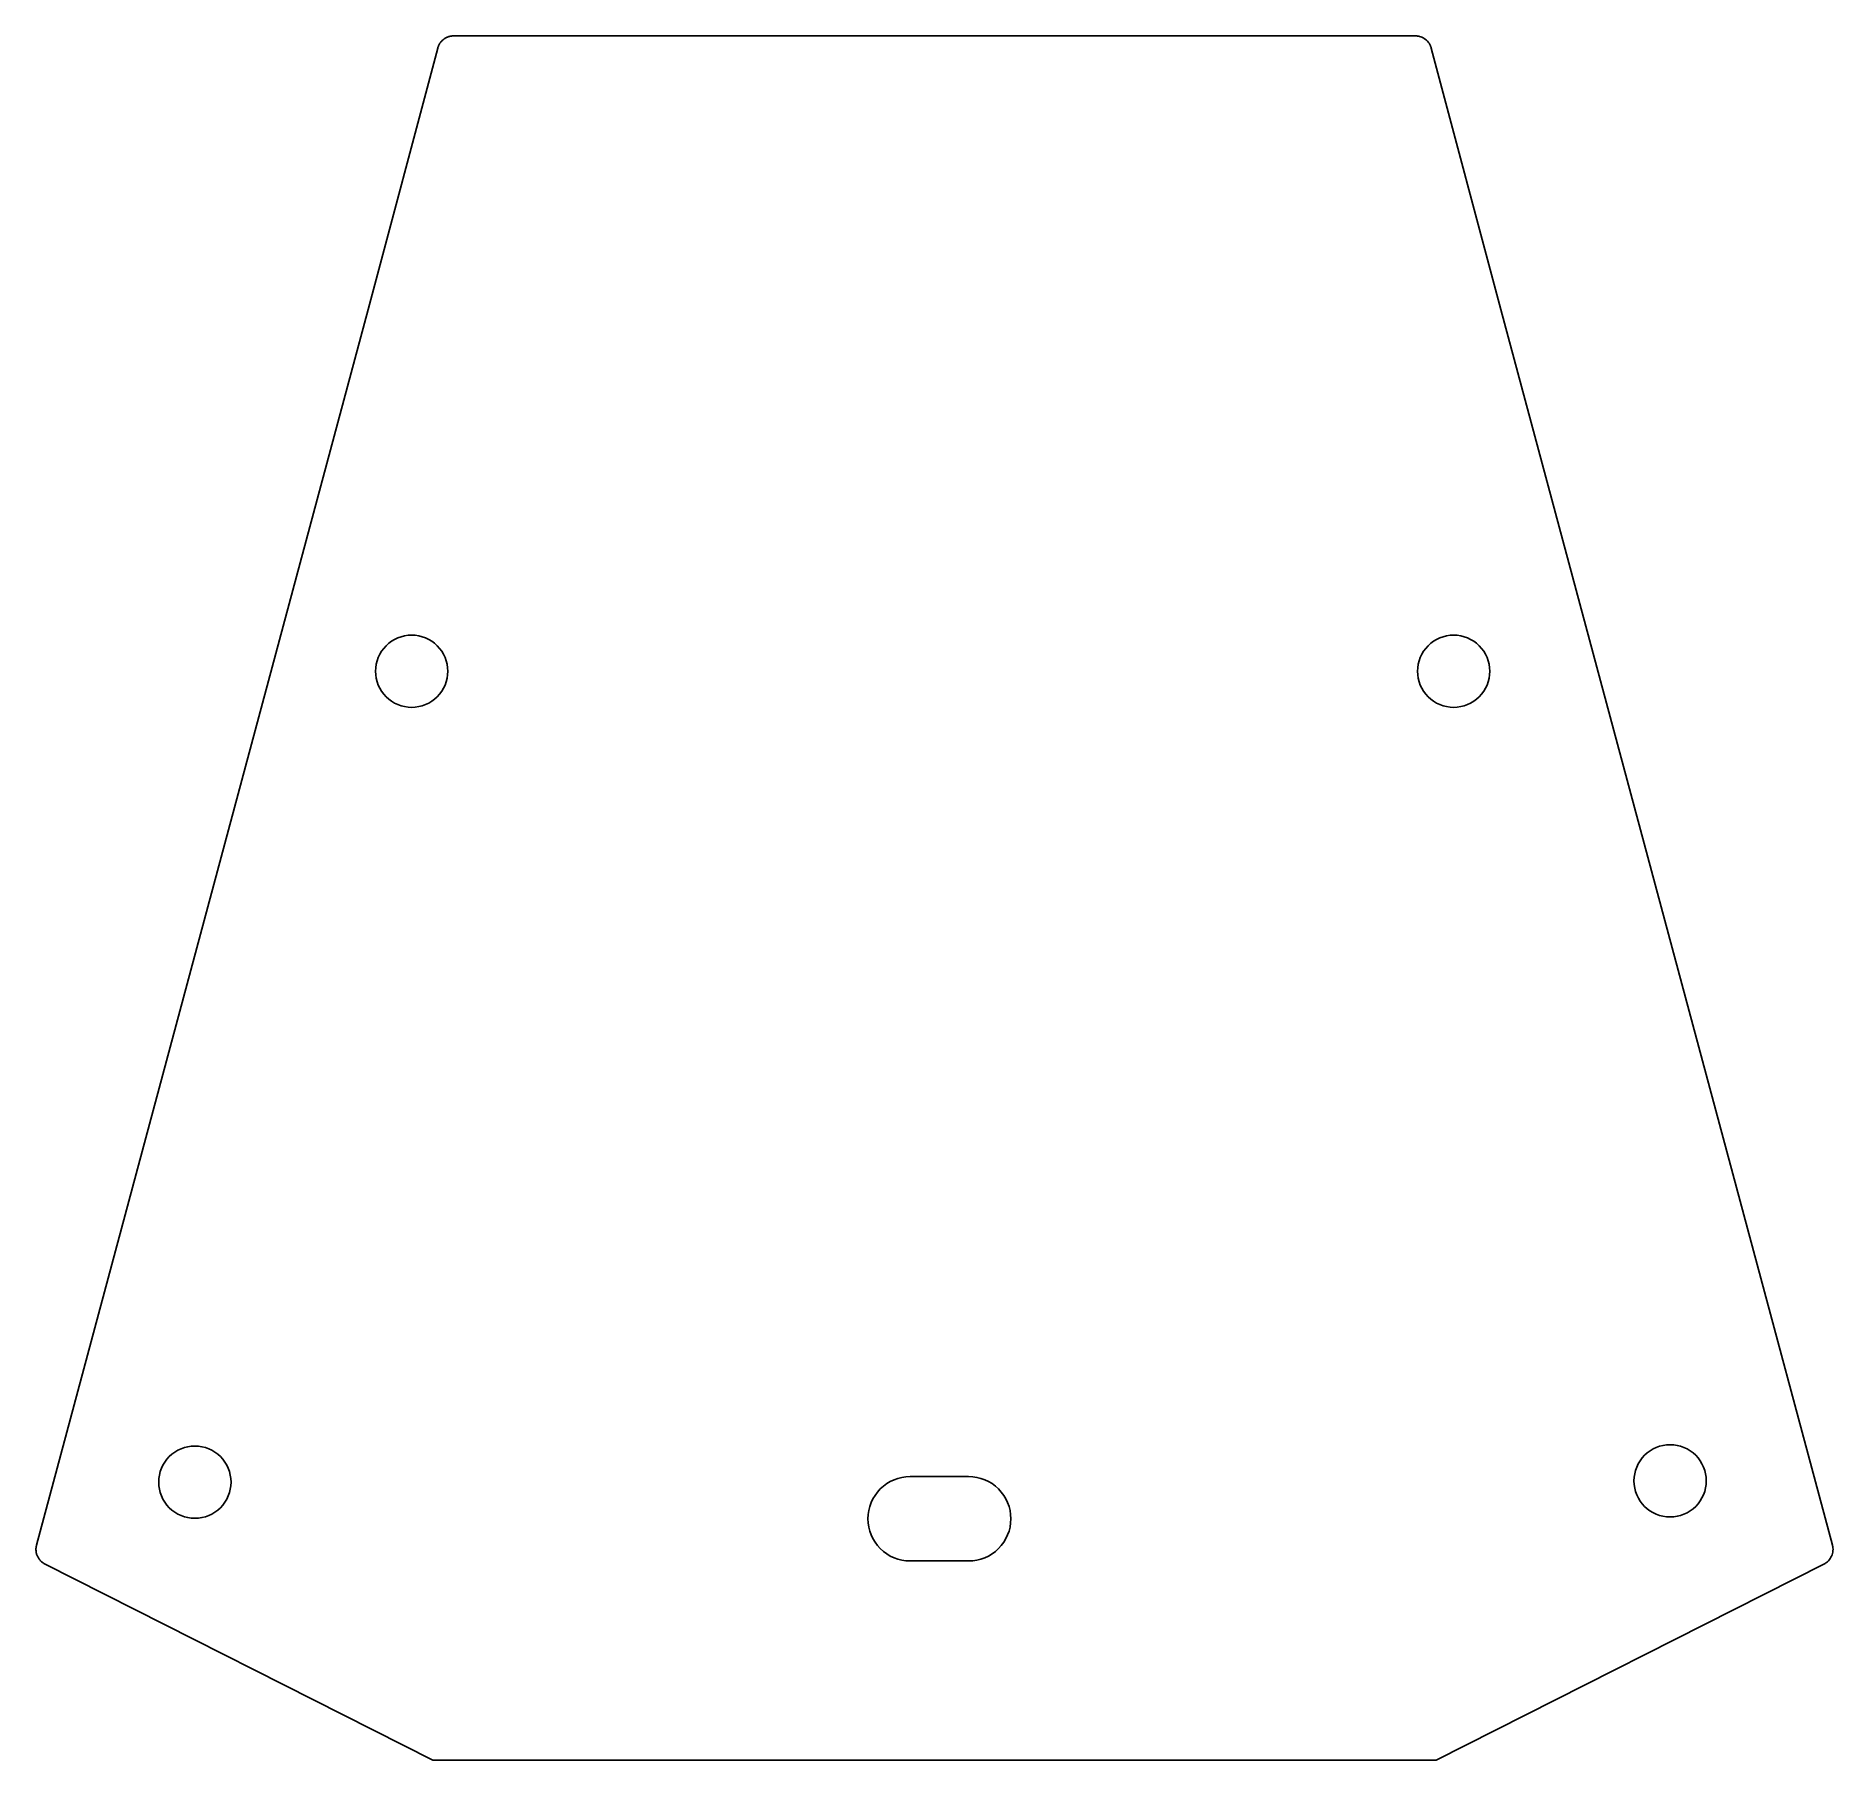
# Model space of a CAD drawing. Header units: millimetres. Extents: x 0.1 to 54.8, y 0.1 to 52.6.
import ezdxf

# ---------------------------------------------------------------- set-up
doc = ezdxf.new("R2010")
doc.units = ezdxf.units.MM
doc.layers.add('edge', color=7, linetype='CONTINUOUS')
doc.layers.add('holes', color=7, linetype='CONTINUOUS')

msp = doc.modelspace()

# ---------------------------------------------------------------- linework, layer by layer
at = {"layer": 'edge', "color": 1}
for p, q in [((12.525698, 52.509735), (12.541571, 52.522452)), ((12.541571, 52.522452), (12.557948, 52.534522)), ((12.557948, 52.534522), (12.5748, 52.545929)), ((12.5748, 52.545929), (12.592106, 52.556656)), ((12.592106, 52.556656), (12.609847, 52.566687)), ((12.609847, 52.566687), (12.628001, 52.576007)), ((12.628001, 52.576007), (12.646559, 52.584599)), ((12.646559, 52.584599), (12.665481, 52.59245)), ((12.665481, 52.59245), (12.684766, 52.59954)), ((12.684766, 52.59954), (12.704375, 52.605857)), ((12.704375, 52.605857), (12.724306, 52.611382)), ((12.724306, 52.611382), (12.74452, 52.6161)), ((12.74452, 52.6161), (12.765007, 52.619996)), ((12.765007, 52.619996), (12.785746, 52.623054)), ((12.785746, 52.623054), (12.806718, 52.625258)), ((12.806718, 52.625258), (12.827891, 52.626592)), ((12.827891, 52.626592), (12.849257, 52.62704)), ((12.849257, 52.62704), (27.485969, 52.627036)), ((27.485969, 52.627036), (42.122691, 52.627036)), ((42.122691, 52.627036), (42.144056, 52.626588)), ((42.144056, 52.626588), (42.16523, 52.625254)), ((42.16523, 52.625254), (42.186201, 52.623051)), ((42.186201, 52.623051), (42.20694, 52.619993)), ((42.20694, 52.619993), (42.227427, 52.616097)), ((42.227427, 52.616097), (42.247641, 52.611379)), ((42.247641, 52.611379), (42.287181, 52.599538)), ((42.287181, 52.599538), (42.325388, 52.584599)), ((42.325388, 52.584599), (42.362091, 52.566687)), ((42.362091, 52.566687), (42.397148, 52.545931)), ((42.397148, 52.545931), (42.430367, 52.522456)), ((42.430367, 52.522456), (42.461597, 52.496391)), ((10.245361, 44.300431), (12.36137, 52.252015)), ((12.36137, 52.252015), (12.367296, 52.272547)), ((12.367296, 52.272547), (12.374041, 52.292668)), ((12.374041, 52.292668), (12.381553, 52.312364)), ((12.381553, 52.312364), (12.389843, 52.331618)), ((12.389843, 52.331618), (12.39888, 52.350415)), ((12.39888, 52.350415), (12.408644, 52.368739)), ((12.408644, 52.368739), (12.419104, 52.386573)), ((12.419104, 52.386573), (12.430251, 52.403902)), ((12.430251, 52.403902), (12.442065, 52.420711)), ((12.442065, 52.420711), (12.454514, 52.436983)), ((12.454514, 52.436983), (12.46759, 52.452702)), ((12.46759, 52.452702), (12.481271, 52.467853)), ((12.481271, 52.467853), (12.495528, 52.482419)), ((12.495528, 52.482419), (12.510341, 52.496385)), ((12.510341, 52.496385), (12.525698, 52.509735)), ((42.461597, 52.496391), (42.490666, 52.46786)), ((42.490666, 52.46786), (42.517423, 52.436992)), ((42.517423, 52.436992), (42.541686, 52.403915)), ((42.541686, 52.403915), (42.563294, 52.368754)), ((42.563294, 52.368754), (42.573058, 52.350431)), ((42.573058, 52.350431), (42.582094, 52.331635)), ((42.582094, 52.331635), (42.590384, 52.312382)), ((42.590384, 52.312382), (42.597906, 52.292688)), ((42.597906, 52.292688), (42.604641, 52.272568)), ((42.604641, 52.272568), (42.610568, 52.252039)), ((42.610558, 52.252015), (44.726576, 44.300431)), ((0.148947, 6.680637), (10.245361, 44.300431)), ((44.726576, 44.300431), (54.82297, 6.680687)), ((0.131651, 6.550476), (0.132146, 6.572104)), ((0.132146, 6.572104), (0.133579, 6.593782)), ((0.133579, 6.593782), (0.135972, 6.615511)), ((0.135972, 6.615511), (0.139315, 6.63724)), ((0.139315, 6.63724), (0.143646, 6.658958)), ((0.143646, 6.658958), (0.148947, 6.680637)), ((54.82297, 6.680687), (54.828281, 6.659009)), ((54.828281, 6.659009), (54.832613, 6.63729)), ((54.832613, 6.63729), (54.835955, 6.615551)), ((54.835955, 6.615551), (54.838348, 6.593833)), ((54.838348, 6.593833), (54.840277, 6.550527)), ((0.132085, 6.528949), (0.131651, 6.550476)), ((0.133428, 6.507544), (0.132085, 6.528949)), ((0.13568, 6.486279), (0.133428, 6.507544)), ((0.13881, 6.465197), (0.13568, 6.486279)), ((0.142828, 6.444306), (0.13881, 6.465197)), ((0.147715, 6.423638), (0.142828, 6.444306)), ((0.15345, 6.403221), (0.147715, 6.423638)), ((0.160034, 6.383098), (0.15345, 6.403221)), ((0.167445, 6.363268), (0.160034, 6.383098)), ((0.175674, 6.34378), (0.167445, 6.363268)), ((0.184711, 6.324647), (0.175674, 6.34378)), ((0.194535, 6.305907), (0.184711, 6.324647)), ((0.205157, 6.287581), (0.194535, 6.305907)), ((0.216536, 6.269689), (0.205157, 6.287581)), ((0.228683, 6.252271), (0.216536, 6.269689)), ((0.241567, 6.235349), (0.228683, 6.252271)), ((0.255198, 6.218951), (0.241567, 6.235349)), ((0.269536, 6.203089), (0.255198, 6.218951)), ((0.2846, 6.187812), (0.269536, 6.203089)), ((0.300352, 6.173141), (0.2846, 6.187812)), ((0.31679, 6.159096), (0.300352, 6.173141)), ((0.333914, 6.145698), (0.31679, 6.159096)), ((0.351685, 6.132995), (0.333914, 6.145698)), ((0.370122, 6.12099), (0.351685, 6.132995)), ((0.389185, 6.109732), (0.370122, 6.12099)), ((0.408884, 6.099231), (0.389185, 6.109732)), ((12.216922, 0.132732), (0.408884, 6.099231)), ((54.563094, 6.099261), (42.755016, 0.132732)), ((54.582783, 6.109752), (54.563094, 6.099261)), ((54.601856, 6.12102), (54.582783, 6.109752)), ((54.620283, 6.133016), (54.601856, 6.12102)), ((54.638054, 6.145728), (54.620283, 6.133016)), ((54.671616, 6.173171), (54.638054, 6.145728)), ((54.702422, 6.203129), (54.671616, 6.173171)), ((54.730391, 6.235389), (54.702422, 6.203129)), ((54.755421, 6.269729), (54.730391, 6.235389)), ((54.777413, 6.305947), (54.755421, 6.269729)), ((54.796274, 6.343821), (54.777413, 6.305947)), ((54.811914, 6.383139), (54.796274, 6.343821)), ((54.824232, 6.423678), (54.811914, 6.383139)), ((54.833128, 6.465237), (54.824232, 6.423678)), ((54.83851, 6.507594), (54.833128, 6.465237)), ((54.840277, 6.550527), (54.83851, 6.507594)), ((27.485969, 0.132732), (12.216922, 0.132732)), ((42.755016, 0.132732), (27.485969, 0.132732))]:
    msp.add_line(p, q, dxfattribs=at)
at = {"layer": 'holes', "color": 7}
for p, q in [((12.67, 33.284078), (12.67, 33.284078)), ((44.39, 33.284078), (44.39, 33.284078)), ((6.07, 8.594078), (6.07, 8.594078)), ((50.98, 8.634078), (50.98, 8.634078))]:
    msp.add_line(p, q, dxfattribs=at)
at = {"layer": 'holes', "color": 1}
for p, q in [((28.525, 8.764078), (26.745, 8.764078)), ((26.745, 6.194078), (28.525, 6.194078))]:
    msp.add_line(p, q, dxfattribs=at)
at = {"layer": 'holes', "color": 7}
for points in [[(10.47, 33.284078), (10.47, 33.575816), (10.585893, 33.855605), (10.792183, 34.061895)], [(10.792183, 34.061895), (10.998473, 34.268185), (11.278262, 34.384078), (11.57, 34.384078)], [(11.57, 34.384078), (11.861738, 34.384078), (12.141527, 34.268185), (12.347817, 34.061895)], [(12.347817, 34.061895), (12.554107, 33.855605), (12.67, 33.575816), (12.67, 33.284078)], [(42.19, 33.284078), (42.19, 33.575816), (42.305893, 33.855605), (42.512183, 34.061895)], [(42.512183, 34.061895), (42.718473, 34.268185), (42.998262, 34.384078), (43.29, 34.384078)], [(43.29, 34.384078), (43.581738, 34.384078), (43.861527, 34.268185), (44.067817, 34.061895)], [(44.067817, 34.061895), (44.274107, 33.855605), (44.39, 33.575816), (44.39, 33.284078)], [(10.792183, 32.506261), (10.585893, 32.712551), (10.47, 32.99234), (10.47, 33.284078)], [(12.67, 33.284078), (12.67, 32.99234), (12.554107, 32.712551), (12.347817, 32.506261)], [(42.512183, 32.506261), (42.305893, 32.712551), (42.19, 32.99234), (42.19, 33.284078)], [(44.39, 33.284078), (44.39, 32.99234), (44.274107, 32.712551), (44.067817, 32.506261)], [(11.57, 32.184078), (11.278262, 32.184078), (10.998473, 32.299971), (10.792183, 32.506261)], [(12.347817, 32.506261), (12.141527, 32.299971), (11.861738, 32.184078), (11.57, 32.184078)], [(43.29, 32.184078), (42.998262, 32.184078), (42.718473, 32.299971), (42.512183, 32.506261)], [(44.067817, 32.506261), (43.861527, 32.299971), (43.581738, 32.184078), (43.29, 32.184078)], [(3.87, 8.594078), (3.87, 8.885816), (3.985893, 9.165605), (4.192183, 9.371895)], [(4.192183, 9.371895), (4.398473, 9.578185), (4.678262, 9.694078), (4.97, 9.694078)], [(4.97, 9.694078), (5.261738, 9.694078), (5.541527, 9.578185), (5.747817, 9.371895)], [(5.747817, 9.371895), (5.954107, 9.165605), (6.07, 8.885816), (6.07, 8.594078)], [(48.78, 8.634078), (48.78, 8.925816), (48.895893, 9.205605), (49.102183, 9.411895)], [(49.102183, 9.411895), (49.308473, 9.618185), (49.588262, 9.734078), (49.88, 9.734078)], [(49.88, 9.734078), (50.171738, 9.734078), (50.451527, 9.618185), (50.657817, 9.411895)], [(50.657817, 9.411895), (50.864107, 9.205605), (50.98, 8.925816), (50.98, 8.634078)], [(4.192183, 7.816261), (3.985893, 8.022551), (3.87, 8.30234), (3.87, 8.594078)], [(6.07, 8.594078), (6.07, 8.30234), (5.954107, 8.022551), (5.747817, 7.816261)], [(49.88, 7.534078), (49.272487, 7.534078), (48.78, 8.026565), (48.78, 8.634078)], [(50.98, 8.634078), (50.98, 8.34234), (50.864107, 8.062551), (50.657817, 7.856261)], [(4.97, 7.494078), (4.678262, 7.494078), (4.398473, 7.609971), (4.192183, 7.816261)], [(5.747817, 7.816261), (5.541527, 7.609971), (5.261738, 7.494078), (4.97, 7.494078)], [(50.657817, 7.856261), (50.451527, 7.649971), (50.171738, 7.534078), (49.88, 7.534078)]]:
    msp.add_open_spline(points, degree=3, dxfattribs=at)
at = {"layer": 'holes', "color": 1}
for points in [[(26.745, 8.764078), (26.404197, 8.764078), (26.077352, 8.628694), (25.836368, 8.38771)], [(29.433632, 8.38771), (29.192648, 8.628694), (28.865803, 8.764078), (28.525, 8.764078)], [(25.836368, 8.38771), (25.595384, 8.146726), (25.46, 7.819881), (25.46, 7.479078)], [(29.81, 7.479078), (29.81, 7.819881), (29.674616, 8.146726), (29.433632, 8.38771)], [(25.46, 7.479078), (25.46, 7.138275), (25.595384, 6.81143), (25.836368, 6.570446)], [(29.433632, 6.570446), (29.674616, 6.81143), (29.81, 7.138275), (29.81, 7.479078)], [(25.836368, 6.570446), (26.077352, 6.329462), (26.404197, 6.194078), (26.745, 6.194078)], [(28.525, 6.194078), (28.865803, 6.194078), (29.192648, 6.329462), (29.433632, 6.570446)]]:
    msp.add_open_spline(points, degree=3, dxfattribs=at)

doc.saveas('drawing.dxf')
